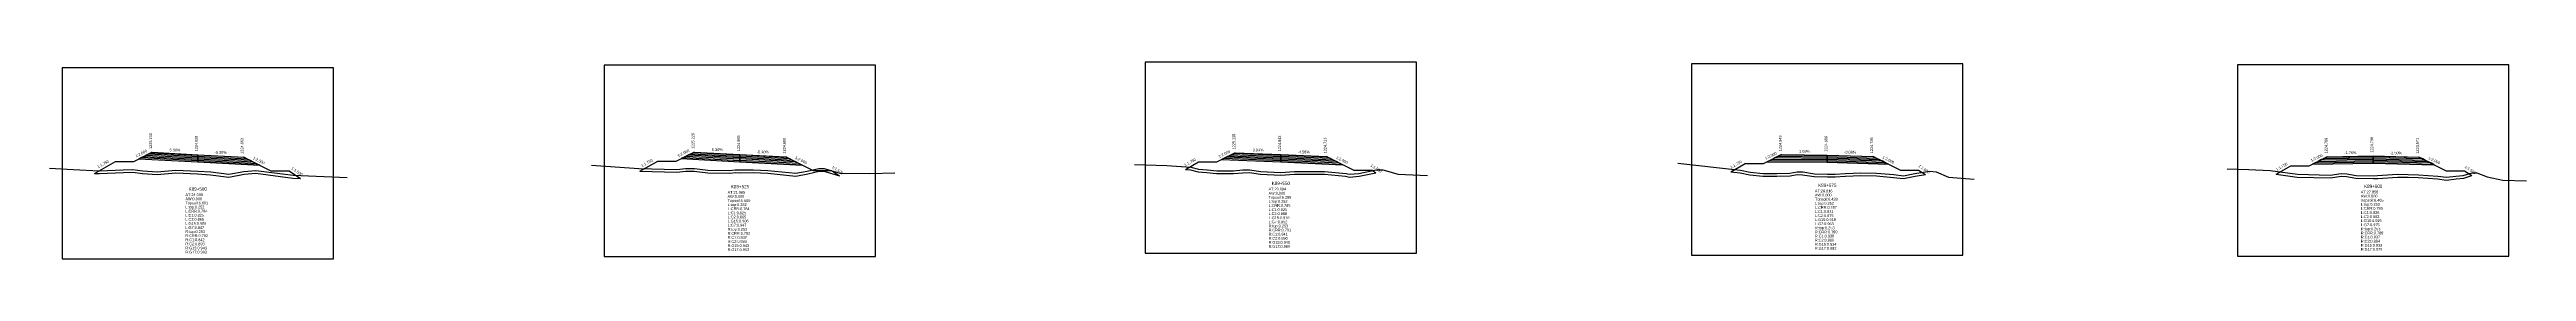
# Model space of a CAD drawing. Extents: x -7 to 78429, y 1189 to 1262.
# Drawn here: x 9501.6 to 9772.7, y 1213.5 to 1235.1 of the extents above; entities that cross this region are included whole.
import ezdxf
from ezdxf.enums import TextEntityAlignment as Align

# ---------------------------------------------------------------- set-up
doc = ezdxf.new("R2010")
doc.units = 0

msp = doc.modelspace()

# ---------------------------------------------------------------- linework, layer by layer
at = {"layer": 'A4_BORDER', "color": 7}
for points in [[(9502.933, 1213.48), (9532.633, 1213.48), (9532.633, 1234.48), (9502.933, 1234.48), (9502.933, 1213.48)], [(9562.283, 1213.739), (9591.983, 1213.739), (9591.983, 1234.739), (9562.283, 1234.739), (9562.283, 1213.739)], [(9621.487, 1214.099), (9651.187, 1214.099), (9651.187, 1235.099), (9621.487, 1235.099), (9621.487, 1214.099)], [(9681.295, 1213.892), (9710.995, 1213.892), (9710.995, 1234.892), (9681.295, 1234.892), (9681.295, 1213.892)], [(9741.046, 1213.78), (9770.746, 1213.78), (9770.746, 1234.78), (9741.046, 1234.78), (9741.046, 1213.78)]]:
    msp.add_lwpolyline(points, dxfattribs=at)
at = {"layer": 'CLEAR_GROUND', "color": 8}
for points in [[(9506.482, 1222.878), (9507.039, 1222.847), (9509.644, 1222.983), (9510.667, 1223.017), (9511.752, 1222.864), (9513.355, 1222.751), (9515.376, 1222.922), (9517.769, 1222.818), (9519.187, 1222.73), (9521.198, 1222.473), (9522.861, 1222.798), (9524.125, 1222.906), (9528.197, 1222.362), (9529.032, 1222.33)], [(9566.182, 1223.105), (9570.226, 1222.998), (9571.199, 1223.101), (9572.13, 1223.128), (9573.607, 1222.945), (9576.02, 1222.89), (9576.635, 1222.974), (9577.127, 1222.952), (9578.578, 1222.958), (9580.164, 1222.884), (9583.258, 1222.587), (9584.543, 1222.84), (9585.8, 1223.107), (9586.321, 1223.127), (9588.024, 1222.589), (9588.034, 1222.589)], [(9625.882, 1223.307), (9626.439, 1223.266), (9627.274, 1223.035), (9628.234, 1222.982), (9629.291, 1222.85), (9631.157, 1222.858), (9632.18, 1222.95), (9632.898, 1222.962), (9634.105, 1222.779), (9636.325, 1222.687), (9637.838, 1222.776), (9641.111, 1222.78), (9643.421, 1222.581), (9643.836, 1222.474), (9644.912, 1222.555), (9646.734, 1222.949)], [(9685.582, 1223.05), (9686.614, 1222.934), (9687.656, 1222.729), (9689.104, 1222.56), (9690.623, 1222.574), (9692.088, 1222.612), (9692.86, 1222.742), (9693.436, 1222.73), (9694.711, 1222.536), (9696.152, 1222.499), (9696.997, 1222.491), (9698.142, 1222.565), (9699.805, 1222.625), (9701.525, 1222.601), (9703.394, 1222.439), (9704.486, 1222.301), (9705.772, 1222.573), (9706.884, 1222.742)], [(9745.282, 1222.786), (9747.573, 1222.477), (9751.215, 1222.396), (9752.404, 1222.558), (9752.977, 1222.536), (9753.998, 1222.346), (9755.914, 1222.3), (9756.392, 1222.327), (9758.573, 1222.477), (9759.729, 1222.462), (9760.833, 1222.407), (9762.93, 1222.285), (9763.913, 1222.143), (9764.981, 1222.285), (9765.802, 1222.363), (9766.707, 1222.63)]]:
    msp.add_lwpolyline(points, dxfattribs=at)
at = {"layer": 'DESIGN_ROAD_TRIMMED', "color": 1}
for points in [[(9506.482, 1222.878), (9508.783, 1224.193), (9510.783, 1224.193), (9512.783, 1225.193), (9512.783, 1225.193), (9512.692, 1225.148), (9512.692, 1225.148), (9512.421, 1225.012), (9512.421, 1225.012), (9512.15, 1224.877), (9512.15, 1224.877), (9511.878, 1224.741), (9511.878, 1224.741), (9511.607, 1224.605), (9511.607, 1224.605), (9511.336, 1224.47), (9517.783, 1224.128), (9517.783, 1224.278), (9517.783, 1224.278), (9517.783, 1224.428), (9517.783, 1224.428), (9517.783, 1224.578), (9517.783, 1224.578), (9517.783, 1224.728), (9517.783, 1224.728), (9517.783, 1224.878), (9517.783, 1224.878), (9517.783, 1224.928), (9517.783, 1224.928), (9517.783, 1224.928), (9517.783, 1224.928), (9517.783, 1224.928), (9517.783, 1224.878), (9517.783, 1224.878), (9517.783, 1224.728), (9517.783, 1224.728), (9517.783, 1224.578), (9517.783, 1224.578), (9517.783, 1224.428), (9517.783, 1224.428), (9517.783, 1224.278), (9517.783, 1224.278), (9517.783, 1224.128), (9524.572, 1223.768), (9524.237, 1223.936), (9524.237, 1223.936), (9523.901, 1224.104), (9523.901, 1224.104), (9523.566, 1224.272), (9523.566, 1224.272), (9523.23, 1224.439), (9523.23, 1224.439), (9522.895, 1224.607), (9522.895, 1224.607), (9522.783, 1224.663), (9522.783, 1224.663), (9525.783, 1223.163), (9527.783, 1223.163), (9529.032, 1222.33)], [(9566.182, 1223.105), (9568.133, 1224.22), (9570.133, 1224.22), (9572.133, 1225.22), (9572.133, 1225.22), (9572.042, 1225.175), (9572.042, 1225.175), (9571.771, 1225.039), (9571.771, 1225.039), (9571.5, 1224.904), (9571.5, 1224.904), (9571.228, 1224.768), (9571.228, 1224.768), (9570.957, 1224.632), (9570.957, 1224.632), (9570.686, 1224.497), (9577.133, 1224.155), (9577.133, 1224.305), (9577.133, 1224.305), (9577.133, 1224.455), (9577.133, 1224.455), (9577.133, 1224.605), (9577.133, 1224.605), (9577.133, 1224.755), (9577.133, 1224.755), (9577.133, 1224.905), (9577.133, 1224.905), (9577.133, 1224.955), (9577.133, 1224.955), (9577.133, 1224.955), (9577.133, 1224.955), (9577.133, 1224.955), (9577.133, 1224.905), (9577.133, 1224.905), (9577.133, 1224.755), (9577.133, 1224.755), (9577.133, 1224.605), (9577.133, 1224.605), (9577.133, 1224.455), (9577.133, 1224.455), (9577.133, 1224.305), (9577.133, 1224.305), (9577.133, 1224.155), (9583.922, 1223.795), (9583.587, 1223.963), (9583.587, 1223.963), (9583.251, 1224.131), (9583.251, 1224.131), (9582.916, 1224.299), (9582.916, 1224.299), (9582.58, 1224.466), (9582.58, 1224.466), (9582.244, 1224.634), (9582.244, 1224.634), (9582.133, 1224.69), (9582.133, 1224.69), (9585.133, 1223.19), (9587.133, 1223.19), (9588.034, 1222.589)], [(9625.882, 1223.307), (9627.337, 1224.139), (9629.337, 1224.139), (9631.337, 1225.139), (9631.337, 1225.139), (9631.245, 1225.092), (9631.245, 1225.092), (9630.967, 1224.953), (9630.967, 1224.953), (9630.689, 1224.814), (9630.689, 1224.814), (9630.41, 1224.675), (9630.41, 1224.675), (9630.132, 1224.536), (9630.132, 1224.536), (9629.854, 1224.397), (9636.337, 1224.142), (9636.337, 1224.292), (9636.337, 1224.292), (9636.337, 1224.442), (9636.337, 1224.442), (9636.337, 1224.592), (9636.337, 1224.592), (9636.337, 1224.742), (9636.337, 1224.742), (9636.337, 1224.892), (9636.337, 1224.892), (9636.337, 1224.942), (9636.337, 1224.942), (9636.337, 1224.942), (9636.337, 1224.942), (9636.337, 1224.942), (9636.337, 1224.892), (9636.337, 1224.892), (9636.337, 1224.742), (9636.337, 1224.742), (9636.337, 1224.592), (9636.337, 1224.592), (9636.337, 1224.442), (9636.337, 1224.442), (9636.337, 1224.292), (9636.337, 1224.292), (9636.337, 1224.142), (9643.099, 1223.832), (9642.769, 1223.998), (9642.769, 1223.998), (9642.438, 1224.163), (9642.438, 1224.163), (9642.108, 1224.328), (9642.108, 1224.328), (9641.778, 1224.493), (9641.778, 1224.493), (9641.448, 1224.658), (9641.448, 1224.658), (9641.337, 1224.713), (9641.337, 1224.713), (9644.337, 1223.213), (9646.337, 1223.213), (9646.734, 1222.949)], [(9685.582, 1223.05), (9687.145, 1223.943), (9689.145, 1223.943), (9691.145, 1224.943), (9691.145, 1224.943), (9691.047, 1224.894), (9691.047, 1224.894), (9690.754, 1224.748), (9690.754, 1224.748), (9690.46, 1224.601), (9690.46, 1224.601), (9690.166, 1224.454), (9690.166, 1224.454), (9689.873, 1224.307), (9689.873, 1224.307), (9689.579, 1224.16), (9696.145, 1224.089), (9696.145, 1224.239), (9696.145, 1224.239), (9696.145, 1224.389), (9696.145, 1224.389), (9696.145, 1224.539), (9696.145, 1224.539), (9696.145, 1224.689), (9696.145, 1224.689), (9696.145, 1224.839), (9696.145, 1224.839), (9696.145, 1224.889), (9696.145, 1224.889), (9696.145, 1224.889), (9696.145, 1224.889), (9696.145, 1224.889), (9696.145, 1224.839), (9696.145, 1224.839), (9696.145, 1224.689), (9696.145, 1224.689), (9696.145, 1224.539), (9696.145, 1224.539), (9696.145, 1224.389), (9696.145, 1224.389), (9696.145, 1224.239), (9696.145, 1224.239), (9696.145, 1224.089), (9702.85, 1223.883), (9702.53, 1224.043), (9702.53, 1224.043), (9702.211, 1224.202), (9702.211, 1224.202), (9701.891, 1224.362), (9701.891, 1224.362), (9701.571, 1224.522), (9701.571, 1224.522), (9701.252, 1224.682), (9701.252, 1224.682), (9701.145, 1224.735), (9701.145, 1224.735), (9704.145, 1223.235), (9706.145, 1223.235), (9706.884, 1222.742)], [(9745.282, 1222.786), (9746.896, 1223.708), (9748.896, 1223.708), (9750.896, 1224.708), (9750.896, 1224.708), (9750.792, 1224.656), (9750.792, 1224.656), (9750.481, 1224.501), (9750.481, 1224.501), (9750.17, 1224.345), (9750.17, 1224.345), (9749.859, 1224.19), (9749.859, 1224.19), (9749.548, 1224.034), (9749.548, 1224.034), (9749.237, 1223.879), (9755.896, 1223.996), (9755.896, 1224.146), (9755.896, 1224.146), (9755.896, 1224.296), (9755.896, 1224.296), (9755.896, 1224.446), (9755.896, 1224.446), (9755.896, 1224.596), (9755.896, 1224.596), (9755.896, 1224.746), (9755.896, 1224.746), (9755.896, 1224.796), (9755.896, 1224.796), (9755.896, 1224.796), (9755.896, 1224.796), (9755.896, 1224.796), (9755.896, 1224.746), (9755.896, 1224.746), (9755.896, 1224.596), (9755.896, 1224.596), (9755.896, 1224.446), (9755.896, 1224.446), (9755.896, 1224.296), (9755.896, 1224.296), (9755.896, 1224.146), (9755.896, 1224.146), (9755.896, 1223.996), (9762.58, 1223.829), (9762.264, 1223.987), (9762.264, 1223.987), (9761.948, 1224.145), (9761.948, 1224.145), (9761.632, 1224.303), (9761.632, 1224.303), (9761.317, 1224.46), (9761.317, 1224.46), (9761.001, 1224.618), (9761.001, 1224.618), (9760.896, 1224.671), (9760.896, 1224.671), (9763.896, 1223.171), (9765.896, 1223.171), (9766.707, 1222.63)]]:
    msp.add_lwpolyline(points, dxfattribs=at)
at = {"layer": 'FINISHED_ROAD', "color": 2}
for points in [[(9508.783, 1224.193), (9510.783, 1224.193), (9512.783, 1225.193), (9512.783, 1225.193), (9517.783, 1224.928), (9522.783, 1224.663), (9522.783, 1224.663), (9525.783, 1223.163), (9527.783, 1223.163)], [(9568.133, 1224.22), (9570.133, 1224.22), (9572.133, 1225.22), (9572.133, 1225.22), (9577.133, 1224.955), (9582.133, 1224.69), (9582.133, 1224.69), (9585.133, 1223.19), (9587.133, 1223.19)], [(9627.337, 1224.139), (9629.337, 1224.139), (9631.337, 1225.139), (9631.337, 1225.139), (9636.337, 1224.942), (9641.337, 1224.713), (9641.337, 1224.713), (9644.337, 1223.213), (9646.337, 1223.213)], [(9687.145, 1223.943), (9689.145, 1223.943), (9691.145, 1224.943), (9691.145, 1224.943), (9696.145, 1224.889), (9701.145, 1224.735), (9701.145, 1224.735), (9704.145, 1223.235), (9706.145, 1223.235)], [(9746.896, 1223.708), (9748.896, 1223.708), (9750.896, 1224.708), (9750.896, 1224.708), (9755.896, 1224.796), (9760.896, 1224.671), (9760.896, 1224.671), (9763.896, 1223.171), (9765.896, 1223.171)]]:
    msp.add_lwpolyline(points, dxfattribs=at)
at = {"layer": 'LAYER_0', "color": 4}
for points in [[(9512.783, 1225.193), (9512.692, 1225.148), (9517.783, 1224.878), (9517.783, 1224.928)], [(9572.133, 1225.22), (9572.042, 1225.175), (9577.133, 1224.905), (9577.133, 1224.955)], [(9631.337, 1225.139), (9631.245, 1225.092), (9636.337, 1224.892), (9636.337, 1224.942)], [(9691.145, 1224.943), (9691.047, 1224.894), (9696.145, 1224.839), (9696.145, 1224.889)], [(9750.896, 1224.708), (9750.792, 1224.656), (9755.896, 1224.746), (9755.896, 1224.796)]]:
    msp.add_lwpolyline(points, dxfattribs=at)
at = {"layer": 'LAYER_1', "color": 4}
for points in [[(9512.692, 1225.148), (9512.421, 1225.012), (9517.783, 1224.728), (9517.783, 1224.878)], [(9572.042, 1225.175), (9571.771, 1225.039), (9577.133, 1224.755), (9577.133, 1224.905)], [(9631.245, 1225.092), (9630.967, 1224.953), (9636.337, 1224.742), (9636.337, 1224.892)], [(9691.047, 1224.894), (9690.754, 1224.748), (9696.145, 1224.689), (9696.145, 1224.839)], [(9750.792, 1224.656), (9750.481, 1224.501), (9755.896, 1224.596), (9755.896, 1224.746)]]:
    msp.add_lwpolyline(points, dxfattribs=at)
at = {"layer": 'LAYER_10', "color": 6}
for points in [[(9523.901, 1224.104), (9524.237, 1223.936), (9517.783, 1224.278), (9517.783, 1224.428)], [(9583.251, 1224.131), (9583.587, 1223.963), (9577.133, 1224.305), (9577.133, 1224.455)], [(9642.438, 1224.163), (9642.769, 1223.998), (9636.337, 1224.292), (9636.337, 1224.442)], [(9702.211, 1224.202), (9702.53, 1224.043), (9696.145, 1224.239), (9696.145, 1224.389)], [(9761.948, 1224.145), (9762.264, 1223.987), (9755.896, 1224.146), (9755.896, 1224.296)]]:
    msp.add_lwpolyline(points, dxfattribs=at)
at = {"layer": 'LAYER_11', "color": 6}
for points in [[(9524.237, 1223.936), (9524.572, 1223.768), (9517.783, 1224.128), (9517.783, 1224.278)], [(9583.587, 1223.963), (9583.922, 1223.795), (9577.133, 1224.155), (9577.133, 1224.305)], [(9642.769, 1223.998), (9643.099, 1223.832), (9636.337, 1224.142), (9636.337, 1224.292)], [(9702.53, 1224.043), (9702.85, 1223.883), (9696.145, 1224.089), (9696.145, 1224.239)], [(9762.264, 1223.987), (9762.58, 1223.829), (9755.896, 1223.996), (9755.896, 1224.146)]]:
    msp.add_lwpolyline(points, dxfattribs=at)
at = {"layer": 'LAYER_2', "color": 4}
for points in [[(9512.421, 1225.012), (9512.15, 1224.877), (9517.783, 1224.578), (9517.783, 1224.728)], [(9571.771, 1225.039), (9571.5, 1224.904), (9577.133, 1224.605), (9577.133, 1224.755)], [(9630.967, 1224.953), (9630.689, 1224.814), (9636.337, 1224.592), (9636.337, 1224.742)], [(9690.754, 1224.748), (9690.46, 1224.601), (9696.145, 1224.539), (9696.145, 1224.689)], [(9750.481, 1224.501), (9750.17, 1224.345), (9755.896, 1224.446), (9755.896, 1224.596)]]:
    msp.add_lwpolyline(points, dxfattribs=at)
at = {"layer": 'LAYER_3', "color": 4}
for points in [[(9512.15, 1224.877), (9511.878, 1224.741), (9517.783, 1224.428), (9517.783, 1224.578)], [(9571.5, 1224.904), (9571.228, 1224.768), (9577.133, 1224.455), (9577.133, 1224.605)], [(9630.689, 1224.814), (9630.41, 1224.675), (9636.337, 1224.442), (9636.337, 1224.592)], [(9690.46, 1224.601), (9690.166, 1224.454), (9696.145, 1224.389), (9696.145, 1224.539)], [(9750.17, 1224.345), (9749.859, 1224.19), (9755.896, 1224.296), (9755.896, 1224.446)]]:
    msp.add_lwpolyline(points, dxfattribs=at)
at = {"layer": 'LAYER_4', "color": 4}
for points in [[(9511.878, 1224.741), (9511.607, 1224.605), (9517.783, 1224.278), (9517.783, 1224.428)], [(9571.228, 1224.768), (9570.957, 1224.632), (9577.133, 1224.305), (9577.133, 1224.455)], [(9630.41, 1224.675), (9630.132, 1224.536), (9636.337, 1224.292), (9636.337, 1224.442)], [(9690.166, 1224.454), (9689.873, 1224.307), (9696.145, 1224.239), (9696.145, 1224.389)], [(9749.859, 1224.19), (9749.548, 1224.034), (9755.896, 1224.146), (9755.896, 1224.296)]]:
    msp.add_lwpolyline(points, dxfattribs=at)
at = {"layer": 'LAYER_5', "color": 4}
for points in [[(9511.607, 1224.605), (9511.336, 1224.47), (9517.783, 1224.128), (9517.783, 1224.278)], [(9570.957, 1224.632), (9570.686, 1224.497), (9577.133, 1224.155), (9577.133, 1224.305)], [(9630.132, 1224.536), (9629.854, 1224.397), (9636.337, 1224.142), (9636.337, 1224.292)], [(9689.873, 1224.307), (9689.579, 1224.16), (9696.145, 1224.089), (9696.145, 1224.239)], [(9749.548, 1224.034), (9749.237, 1223.879), (9755.896, 1223.996), (9755.896, 1224.146)]]:
    msp.add_lwpolyline(points, dxfattribs=at)
at = {"layer": 'LAYER_6', "color": 6}
for points in [[(9522.783, 1224.663), (9522.895, 1224.607), (9517.783, 1224.878), (9517.783, 1224.928)], [(9582.133, 1224.69), (9582.244, 1224.634), (9577.133, 1224.905), (9577.133, 1224.955)], [(9641.337, 1224.713), (9641.448, 1224.658), (9636.337, 1224.892), (9636.337, 1224.942)], [(9701.145, 1224.735), (9701.252, 1224.682), (9696.145, 1224.839), (9696.145, 1224.889)], [(9760.896, 1224.671), (9761.001, 1224.618), (9755.896, 1224.746), (9755.896, 1224.796)]]:
    msp.add_lwpolyline(points, dxfattribs=at)
at = {"layer": 'LAYER_7', "color": 6}
for points in [[(9522.895, 1224.607), (9523.23, 1224.439), (9517.783, 1224.728), (9517.783, 1224.878)], [(9582.244, 1224.634), (9582.58, 1224.466), (9577.133, 1224.755), (9577.133, 1224.905)], [(9641.448, 1224.658), (9641.778, 1224.493), (9636.337, 1224.742), (9636.337, 1224.892)], [(9701.252, 1224.682), (9701.571, 1224.522), (9696.145, 1224.689), (9696.145, 1224.839)], [(9761.001, 1224.618), (9761.317, 1224.46), (9755.896, 1224.596), (9755.896, 1224.746)]]:
    msp.add_lwpolyline(points, dxfattribs=at)
at = {"layer": 'LAYER_8', "color": 6}
for points in [[(9523.23, 1224.439), (9523.566, 1224.272), (9517.783, 1224.578), (9517.783, 1224.728)], [(9582.58, 1224.466), (9582.916, 1224.299), (9577.133, 1224.605), (9577.133, 1224.755)], [(9641.778, 1224.493), (9642.108, 1224.328), (9636.337, 1224.592), (9636.337, 1224.742)], [(9701.571, 1224.522), (9701.891, 1224.362), (9696.145, 1224.539), (9696.145, 1224.689)], [(9761.317, 1224.46), (9761.632, 1224.303), (9755.896, 1224.446), (9755.896, 1224.596)]]:
    msp.add_lwpolyline(points, dxfattribs=at)
at = {"layer": 'LAYER_9', "color": 6}
for points in [[(9523.566, 1224.272), (9523.901, 1224.104), (9517.783, 1224.428), (9517.783, 1224.578)], [(9582.916, 1224.299), (9583.251, 1224.131), (9577.133, 1224.455), (9577.133, 1224.605)], [(9642.108, 1224.328), (9642.438, 1224.163), (9636.337, 1224.442), (9636.337, 1224.592)], [(9701.891, 1224.362), (9702.211, 1224.202), (9696.145, 1224.389), (9696.145, 1224.539)], [(9761.632, 1224.303), (9761.948, 1224.145), (9755.896, 1224.296), (9755.896, 1224.446)]]:
    msp.add_lwpolyline(points, dxfattribs=at)
at = {"layer": 'NATURAL_GROUND', "color": 3}
for points in [[(9501.559, 1223.433), (9504.14, 1223.311), (9507.04, 1223.147), (9509.631, 1223.283), (9510.683, 1223.318), (9511.784, 1223.163), (9513.353, 1223.052), (9515.37, 1223.223), (9517.785, 1223.118), (9519.216, 1223.029), (9521.188, 1222.777), (9522.82, 1223.096), (9524.133, 1223.208), (9528.223, 1222.661), (9534.131, 1222.437)], [(9560.875, 1223.78), (9566.078, 1223.408), (9570.214, 1223.298), (9571.179, 1223.401), (9572.145, 1223.429), (9573.629, 1223.245), (9576.003, 1223.19), (9576.622, 1223.275), (9577.134, 1223.252), (9578.585, 1223.258), (9580.186, 1223.183), (9583.243, 1222.89), (9584.483, 1223.134), (9585.763, 1223.406), (9586.362, 1223.429), (9588.071, 1222.889), (9591.338, 1222.872), (9594.077, 1222.952)], [(9620.329, 1223.853), (9623.869, 1223.755), (9626.49, 1223.563), (9627.322, 1223.333), (9628.26, 1223.281), (9629.309, 1223.15), (9631.142, 1223.158), (9632.164, 1223.25), (9632.918, 1223.262), (9634.133, 1223.078), (9636.322, 1222.987), (9637.829, 1223.076), (9641.123, 1223.08), (9643.471, 1222.878), (9643.862, 1222.777), (9644.868, 1222.853), (9646.775, 1223.265), (9647.482, 1223.254), (9649.177, 1222.787), (9652.398, 1222.638)], [(9679.783, 1224.002), (9686.66, 1223.231), (9687.702, 1223.026), (9689.12, 1222.86), (9690.618, 1222.874), (9692.059, 1222.911), (9692.838, 1223.043), (9693.462, 1223.029), (9694.737, 1222.835), (9696.157, 1222.799), (9696.989, 1222.791), (9698.127, 1222.865), (9699.802, 1222.925), (9701.54, 1222.901), (9703.426, 1222.737), (9704.473, 1222.605), (9705.718, 1222.868), (9707.351, 1223.117), (9708.057, 1223.051), (9709.416, 1222.45), (9712.239, 1222.231)], [(9739.905, 1223.392), (9742.278, 1223.29), (9744.624, 1223.177), (9747.597, 1222.777), (9751.198, 1222.696), (9752.39, 1222.859), (9753.011, 1222.835), (9754.03, 1222.645), (9755.91, 1222.6), (9756.374, 1222.626), (9758.565, 1222.777), (9759.739, 1222.762), (9760.85, 1222.707), (9762.961, 1222.584), (9763.915, 1222.446), (9764.947, 1222.583), (9765.745, 1222.659), (9766.736, 1222.951), (9767.253, 1222.918), (9768.354, 1222.505), (9770.101, 1222.114), (9772.673, 1222.047)]]:
    msp.add_lwpolyline(points, dxfattribs=at)
at = {"layer": 'STRUCTURE_LEFT', "color": 4}
for points in [[(9512.783, 1225.193), (9512.692, 1225.148), (9512.692, 1225.148), (9512.421, 1225.012), (9512.421, 1225.012), (9512.15, 1224.877), (9512.15, 1224.877), (9511.878, 1224.741), (9511.878, 1224.741), (9511.607, 1224.605), (9511.607, 1224.605), (9511.336, 1224.47), (9517.783, 1224.128), (9517.783, 1224.278), (9517.783, 1224.278), (9517.783, 1224.428), (9517.783, 1224.428), (9517.783, 1224.578), (9517.783, 1224.578), (9517.783, 1224.728), (9517.783, 1224.728), (9517.783, 1224.878), (9517.783, 1224.878), (9517.783, 1224.928), (9517.783, 1224.928)], [(9572.133, 1225.22), (9572.042, 1225.175), (9572.042, 1225.175), (9571.771, 1225.039), (9571.771, 1225.039), (9571.5, 1224.904), (9571.5, 1224.904), (9571.228, 1224.768), (9571.228, 1224.768), (9570.957, 1224.632), (9570.957, 1224.632), (9570.686, 1224.497), (9577.133, 1224.155), (9577.133, 1224.305), (9577.133, 1224.305), (9577.133, 1224.455), (9577.133, 1224.455), (9577.133, 1224.605), (9577.133, 1224.605), (9577.133, 1224.755), (9577.133, 1224.755), (9577.133, 1224.905), (9577.133, 1224.905), (9577.133, 1224.955), (9577.133, 1224.955)], [(9631.337, 1225.139), (9631.245, 1225.092), (9631.245, 1225.092), (9630.967, 1224.953), (9630.967, 1224.953), (9630.689, 1224.814), (9630.689, 1224.814), (9630.41, 1224.675), (9630.41, 1224.675), (9630.132, 1224.536), (9630.132, 1224.536), (9629.854, 1224.397), (9636.337, 1224.142), (9636.337, 1224.292), (9636.337, 1224.292), (9636.337, 1224.442), (9636.337, 1224.442), (9636.337, 1224.592), (9636.337, 1224.592), (9636.337, 1224.742), (9636.337, 1224.742), (9636.337, 1224.892), (9636.337, 1224.892), (9636.337, 1224.942), (9636.337, 1224.942)], [(9691.145, 1224.943), (9691.047, 1224.894), (9691.047, 1224.894), (9690.754, 1224.748), (9690.754, 1224.748), (9690.46, 1224.601), (9690.46, 1224.601), (9690.166, 1224.454), (9690.166, 1224.454), (9689.873, 1224.307), (9689.873, 1224.307), (9689.579, 1224.16), (9696.145, 1224.089), (9696.145, 1224.239), (9696.145, 1224.239), (9696.145, 1224.389), (9696.145, 1224.389), (9696.145, 1224.539), (9696.145, 1224.539), (9696.145, 1224.689), (9696.145, 1224.689), (9696.145, 1224.839), (9696.145, 1224.839), (9696.145, 1224.889), (9696.145, 1224.889)], [(9750.896, 1224.708), (9750.792, 1224.656), (9750.792, 1224.656), (9750.481, 1224.501), (9750.481, 1224.501), (9750.17, 1224.345), (9750.17, 1224.345), (9749.859, 1224.19), (9749.859, 1224.19), (9749.548, 1224.034), (9749.548, 1224.034), (9749.237, 1223.879), (9755.896, 1223.996), (9755.896, 1224.146), (9755.896, 1224.146), (9755.896, 1224.296), (9755.896, 1224.296), (9755.896, 1224.446), (9755.896, 1224.446), (9755.896, 1224.596), (9755.896, 1224.596), (9755.896, 1224.746), (9755.896, 1224.746), (9755.896, 1224.796), (9755.896, 1224.796)]]:
    msp.add_lwpolyline(points, dxfattribs=at)
at = {"layer": 'STRUCTURE_RIGHT', "color": 6}
for points in [[(9517.783, 1224.928), (9517.783, 1224.928), (9517.783, 1224.878), (9517.783, 1224.878), (9517.783, 1224.728), (9517.783, 1224.728), (9517.783, 1224.578), (9517.783, 1224.578), (9517.783, 1224.428), (9517.783, 1224.428), (9517.783, 1224.278), (9517.783, 1224.278), (9517.783, 1224.128), (9524.572, 1223.768), (9524.237, 1223.936), (9524.237, 1223.936), (9523.901, 1224.104), (9523.901, 1224.104), (9523.566, 1224.272), (9523.566, 1224.272), (9523.23, 1224.439), (9523.23, 1224.439), (9522.895, 1224.607), (9522.895, 1224.607), (9522.783, 1224.663)], [(9577.133, 1224.955), (9577.133, 1224.955), (9577.133, 1224.905), (9577.133, 1224.905), (9577.133, 1224.755), (9577.133, 1224.755), (9577.133, 1224.605), (9577.133, 1224.605), (9577.133, 1224.455), (9577.133, 1224.455), (9577.133, 1224.305), (9577.133, 1224.305), (9577.133, 1224.155), (9583.922, 1223.795), (9583.587, 1223.963), (9583.587, 1223.963), (9583.251, 1224.131), (9583.251, 1224.131), (9582.916, 1224.299), (9582.916, 1224.299), (9582.58, 1224.466), (9582.58, 1224.466), (9582.244, 1224.634), (9582.244, 1224.634), (9582.133, 1224.69)], [(9636.337, 1224.942), (9636.337, 1224.942), (9636.337, 1224.892), (9636.337, 1224.892), (9636.337, 1224.742), (9636.337, 1224.742), (9636.337, 1224.592), (9636.337, 1224.592), (9636.337, 1224.442), (9636.337, 1224.442), (9636.337, 1224.292), (9636.337, 1224.292), (9636.337, 1224.142), (9643.099, 1223.832), (9642.769, 1223.998), (9642.769, 1223.998), (9642.438, 1224.163), (9642.438, 1224.163), (9642.108, 1224.328), (9642.108, 1224.328), (9641.778, 1224.493), (9641.778, 1224.493), (9641.448, 1224.658), (9641.448, 1224.658), (9641.337, 1224.713)], [(9696.145, 1224.889), (9696.145, 1224.889), (9696.145, 1224.839), (9696.145, 1224.839), (9696.145, 1224.689), (9696.145, 1224.689), (9696.145, 1224.539), (9696.145, 1224.539), (9696.145, 1224.389), (9696.145, 1224.389), (9696.145, 1224.239), (9696.145, 1224.239), (9696.145, 1224.089), (9702.85, 1223.883), (9702.53, 1224.043), (9702.53, 1224.043), (9702.211, 1224.202), (9702.211, 1224.202), (9701.891, 1224.362), (9701.891, 1224.362), (9701.571, 1224.522), (9701.571, 1224.522), (9701.252, 1224.682), (9701.252, 1224.682), (9701.145, 1224.735)], [(9755.896, 1224.796), (9755.896, 1224.796), (9755.896, 1224.746), (9755.896, 1224.746), (9755.896, 1224.596), (9755.896, 1224.596), (9755.896, 1224.446), (9755.896, 1224.446), (9755.896, 1224.296), (9755.896, 1224.296), (9755.896, 1224.146), (9755.896, 1224.146), (9755.896, 1223.996), (9762.58, 1223.829), (9762.264, 1223.987), (9762.264, 1223.987), (9761.948, 1224.145), (9761.948, 1224.145), (9761.632, 1224.303), (9761.632, 1224.303), (9761.317, 1224.46), (9761.317, 1224.46), (9761.001, 1224.618), (9761.001, 1224.618), (9760.896, 1224.671)]]:
    msp.add_lwpolyline(points, dxfattribs=at)

# ---------------------------------------------------------------- texts
at = {"layer": 'INFO_TEXT'}
for s, p in [('AT:24.998', (9516.433, 1220.38)), ('AW:0.000', (9516.433, 1219.93)), ('AT:21.965', (9575.783, 1220.639)), ('AW:0.000', (9575.783, 1220.189)), ('Topsoil:6.609', (9575.783, 1219.739)), ('AT:23.984', (9634.987, 1220.999)), ('AW:0.000', (9634.987, 1220.549)), ('Topsoil:6.295', (9634.987, 1220.099)), ('AT:26.816', (9694.795, 1220.792)), ('AW:0.000', (9694.795, 1220.342)), ('Topsoil:6.428', (9694.795, 1219.892)), ('AT:27.856', (9754.546, 1220.68)), ('AW:0.000', (9754.546, 1220.23)), ('Topsoil:6.465', (9754.546, 1219.78)), ('Topsoil:6.801', (9516.433, 1219.48)), ('L:top:0.252', (9516.433, 1219.03)), ('L:CRR:0.784', (9516.433, 1218.58)), ('L:C1:0.825', (9516.433, 1218.13)), ('L:C2:0.865', (9516.433, 1217.68)), ('L:G15:0.906', (9516.433, 1217.23)), ('L:top:0.252', (9575.783, 1219.289)), ('L:CRR:0.784', (9575.783, 1218.839)), ('L:C1:0.825', (9575.783, 1218.389)), ('L:C2:0.865', (9575.783, 1217.939)), ('L:G15:0.906', (9575.783, 1217.489)), ('L:G7:0.947', (9575.783, 1217.039)), ('L:top:0.252', (9634.987, 1219.649)), ('L:CRR:0.785', (9634.987, 1219.199)), ('L:C1:0.826', (9634.987, 1218.749)), ('L:C2:0.868', (9634.987, 1218.299)), ('L:G15:0.910', (9634.987, 1217.849)), ('L:G7:0.952', (9634.987, 1217.399)), ('L:top:0.252', (9694.795, 1219.442)), ('L:CRR:0.787', (9694.795, 1218.992)), ('L:C1:0.831', (9694.795, 1218.542)), ('L:C2:0.875', (9694.795, 1218.092)), ('L:G15:0.919', (9694.795, 1217.642)), ('L:G7:0.963', (9694.795, 1217.192)), ('L:top:0.253', (9754.546, 1219.33)), ('L:CRR:0.789', (9754.546, 1218.88)), ('L:C1:0.836', (9754.546, 1218.43)), ('L:C2:0.882', (9754.546, 1217.98)), ('L:G15:0.929', (9754.546, 1217.53)), ('L:G7:0.975', (9754.546, 1217.08)), ('L:G7:0.947', (9516.433, 1216.78)), ('R:top:0.253', (9516.433, 1216.33)), ('R:CRR:0.792', (9516.433, 1215.88)), ('R:C1:0.842', (9516.433, 1215.43)), ('R:C2:0.893', (9516.433, 1214.98)), ('R:G15:0.943', (9516.433, 1214.53)), ('R:top:0.253', (9575.783, 1216.589)), ('R:CRR:0.792', (9575.783, 1216.139)), ('R:C1:0.842', (9575.783, 1215.689)), ('R:C2:0.893', (9575.783, 1215.239)), ('R:G15:0.943', (9575.783, 1214.789)), ('R:G17:0.993', (9575.783, 1214.339)), ('R:top:0.253', (9634.987, 1216.949)), ('R:CRR:0.791', (9634.987, 1216.499)), ('R:C1:0.841', (9634.987, 1216.049)), ('R:C2:0.890', (9634.987, 1215.599)), ('R:G15:0.940', (9634.987, 1215.149)), ('R:G17:0.989', (9634.987, 1214.699)), ('R:top:0.253', (9694.795, 1216.742)), ('R:CRR:0.790', (9694.795, 1216.292)), ('R:C1:0.838', (9694.795, 1215.842)), ('R:C2:0.886', (9694.795, 1215.392)), ('R:G15:0.934', (9694.795, 1214.942)), ('R:G17:0.982', (9694.795, 1214.492)), ('R:top:0.253', (9754.546, 1216.63)), ('R:CRR:0.789', (9754.546, 1216.18)), ('R:C1:0.837', (9754.546, 1215.73)), ('R:C2:0.884', (9754.546, 1215.28)), ('R:G15:0.932', (9754.546, 1214.83)), ('R:G17:0.979', (9754.546, 1214.38)), ('R:G17:0.993', (9516.433, 1214.08))]:
    msp.add_text(s, height=0.3, dxfattribs=at).set_placement(p)
at = {"layer": 'LEFT_TEXT_H'}
for s, p in [('1225.193', (9512.783, 1225.553)), ('1225.220', (9572.133, 1225.58)), ('1225.139', (9631.337, 1225.499)), ('1224.943', (9691.145, 1225.303)), ('1224.708', (9750.896, 1225.068))]:
    msp.add_text(s, height=0.3, rotation=90, dxfattribs=at).set_placement(p)
at = {"layer": 'POINT_TEXT_H'}
for s, p in [('1224.928', (9517.783, 1225.288)), ('1224.955', (9577.133, 1225.315)), ('1224.942', (9636.337, 1225.302)), ('1224.889', (9696.145, 1225.249)), ('1224.796', (9755.896, 1225.156))]:
    msp.add_text(s, height=0.3, rotation=90, dxfattribs=at).set_placement(p)
at = {"layer": 'RIGHT_TEXT_H'}
for s, p in [('1224.663', (9522.783, 1225.023)), ('1224.690', (9582.133, 1225.05)), ('1224.713', (9641.337, 1225.073)), ('1224.735', (9701.145, 1225.095)), ('1224.671', (9760.896, 1225.031))]:
    msp.add_text(s, height=0.3, rotation=90, dxfattribs=at).set_placement(p)
at = {"layer": 'SLOPE_left'}
for s, rotation, p in [('1:2.000', 26.565, (9511.702, 1224.854)), ('1:2.000', 26.565, (9571.052, 1224.881)), ('1:1.750', 29.745, (9507.543, 1223.692)), ('1:1.750', 29.745, (9567.068, 1223.819)), ('1:1.750', 29.745, (9626.52, 1223.879)), ('1:2.000', 26.565, (9630.257, 1224.8)), ('1:1.750', 29.745, (9686.274, 1223.653)), ('1:2.000', 26.565, (9690.064, 1224.604)), ('1:1.750', 29.745, (9745.999, 1223.403)), ('1:2.000', 26.565, (9749.815, 1224.369))]:
    msp.add_text(s, height=0.3, rotation=rotation, dxfattribs=at).set_placement(p, align=Align.BOTTOM_CENTER)
at = {"layer": 'SLOPE_right'}
for s, rotation, p in [('1:2.000', -26.565, (9524.363, 1224.074)), ('1:1.500', -33.69, (9528.507, 1222.896)), ('1:2.000', -26.565, (9583.713, 1224.101)), ('1:1.500', -33.69, (9587.683, 1223.039)), ('1:2.000', -26.565, (9642.918, 1224.124)), ('1:1.500', -33.69, (9646.635, 1223.231)), ('1:2.000', -26.565, (9702.725, 1224.146)), ('1:1.500', -33.69, (9706.614, 1223.139)), ('1:2.000', -26.565, (9762.476, 1224.082)), ('1:1.500', -33.69, (9766.401, 1223.05))]:
    msp.add_text(s, height=0.3, rotation=rotation, dxfattribs=at).set_placement(p, align=Align.BOTTOM_CENTER)
at = {"layer": 'SLOPE_TEXT'}
for s, p in [('5.30%', (9515.283, 1225.301)), ('5.30%', (9574.633, 1225.327)), ('3.93%', (9633.837, 1225.28)), ('1.09%', (9693.645, 1225.156)), ('-5.30%', (9520.283, 1225.036)), ('-5.30%', (9579.633, 1225.062)), ('-4.58%', (9638.837, 1225.068)), ('-3.08%', (9698.645, 1225.052)), ('-1.76%', (9753.396, 1224.992)), ('-2.50%', (9758.396, 1224.974))]:
    msp.add_text(s, height=0.3, dxfattribs=at).set_placement(p, align=Align.CENTER)
at = {"layer": 'STATION_TITLE'}
for s, p in [('K89+500', (9517.783, 1220.98)), ('K89+525', (9577.133, 1221.239)), ('K89+550', (9636.337, 1221.599)), ('K89+575', (9696.145, 1221.392)), ('K89+600', (9755.896, 1221.28))]:
    msp.add_text(s, height=0.36, dxfattribs=at).set_placement(p, align=Align.CENTER)

doc.saveas('drawing.dxf')
